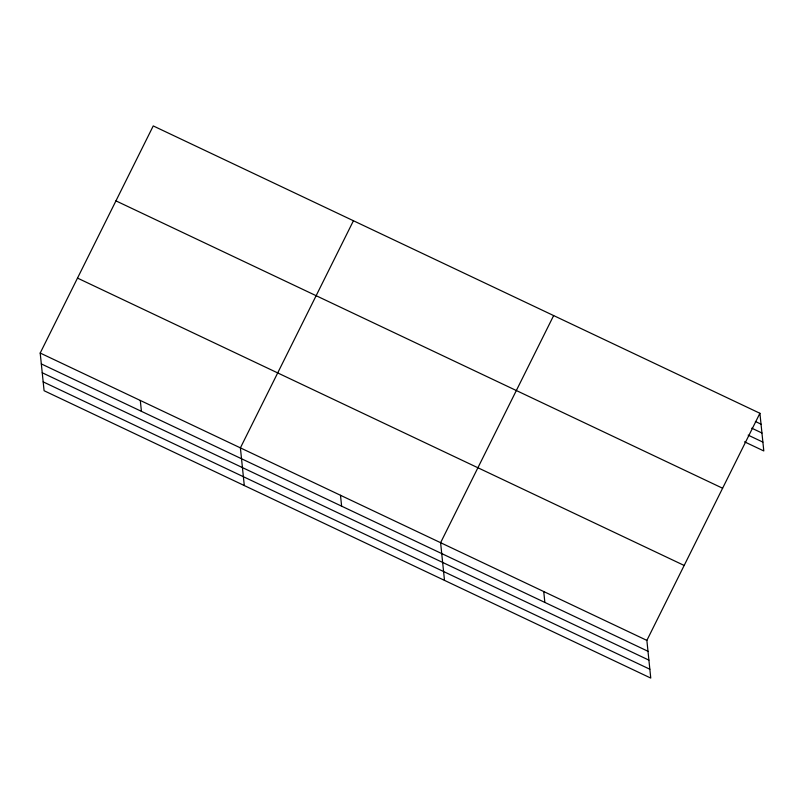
<?xml version="1.0" encoding="UTF-8"?>
<svg xmlns="http://www.w3.org/2000/svg" width="804" height="804" viewBox="0 0 804 804"><rect width="100%" height="100%" fill="white"/><g stroke="black" fill="none" stroke-linecap="round" stroke-linejoin="round"><path stroke-width="1.21" d="M759.911 413.276L646.868 640.396L650.758 678.073L44.089 390.724L40.2 353.046L153.242 125.926L759.911 413.276L763.8 450.954L744.534 441.828M353.438 220.748L240.396 447.868L244.295 485.546M553.644 315.58L440.602 542.7L444.491 580.377M755.368 421.477L761.026 424.16M751.74 428.17L761.941 433.004M748.152 435.135L762.885 442.11M115.937 200.869L722.605 488.229M77.506 278.094L684.164 565.453M40.2 353.046L646.868 640.396M41.326 363.921L647.994 651.28M42.24 372.765L648.898 660.124M43.185 381.88L649.843 669.229M543.735 591.553L544.861 602.427M340.494 495.284L341.62 506.168M140.298 400.452L141.424 411.336"/></g></svg>
